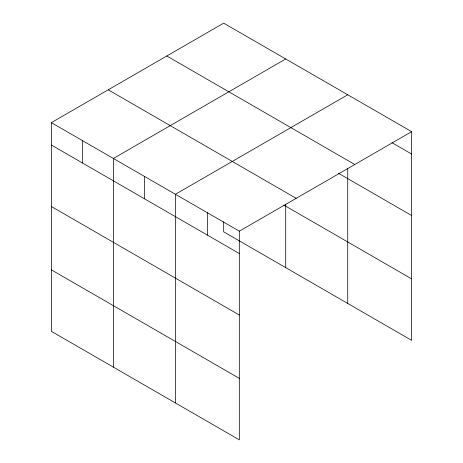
<?xml version="1.0" encoding="UTF-8"?>
<svg xmlns="http://www.w3.org/2000/svg" width="463" height="463" viewBox="0 0 463 463"><rect width="100%" height="100%" fill="white"/><g stroke="black" fill="none" stroke-linecap="round" stroke-linejoin="round"><path stroke-width="0.69" d="M51.347 122.649L239.319 231.17L239.319 439.85L51.347 331.329L51.347 122.649L223.681 23.15L411.653 131.671L411.653 340.351L223.681 231.83L223.681 221.823M285.712 58.963L113.377 158.462L113.377 367.142M347.742 94.776L175.408 194.275L175.408 402.955M239.319 231.17L411.653 131.671M391.987 142.697L411.653 154.046M166.813 55.982L354.78 164.51M338.436 173.26L411.653 215.526M108.22 89.81L296.187 198.338M283.854 205.086L411.653 278.871M51.347 145.023L239.319 253.545M51.347 206.504L239.319 315.025M51.347 269.848L239.319 378.369M347.742 168.625L347.742 303.456M285.712 204.004L285.712 267.643M207.36 212.72L207.36 235.094M144.392 176.368L144.392 198.743M82.362 140.555L82.362 162.93"/></g></svg>
